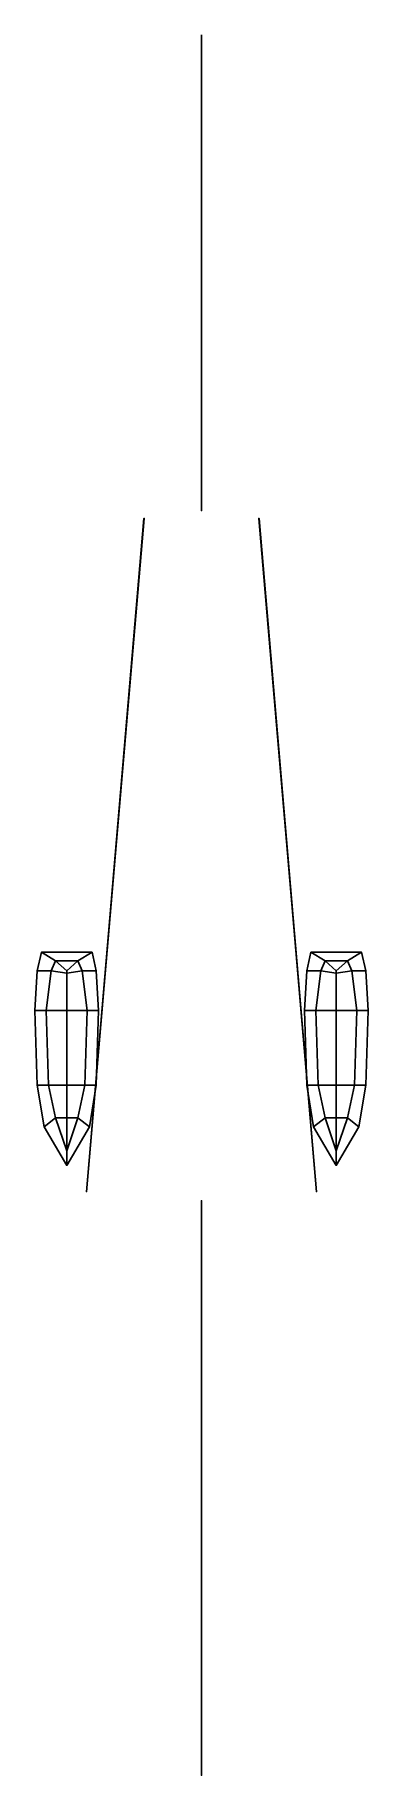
# Model space of a CAD drawing. Extents: x -5.1 to 5.1, y -26.4 to 26.5.
import ezdxf

# ---------------------------------------------------------------- set-up
doc = ezdxf.new("R2010")
doc.units = 0
doc.layers.add('BOATS', color=1, linetype='CONTINUOUS')
doc.layers.add('CABLES', color=6, linetype='CONTINUOUS')

msp = doc.modelspace()

# ---------------------------------------------------------------- linework, layer by layer
at = {"layer": 'BOATS'}
for points in [[(-5, -1.99, 2.27), (-4.87, -1.42, 2.27), (-4.44, -1.68, 1.64), (-4.57, -1.99, 1.64)], [(-4.57, -1.99, 1.64), (-4.44, -1.68, 1.64), (-4.87, -1.42, 2.27), (-5, -1.99, 2.27)], [(-3.33, -1.42, 2.27), (-4.87, -1.42, 2.27), (-4.44, -1.68, 1.64), (-3.76, -1.68, 1.64)], [(-3.76, -1.68, 1.64), (-4.44, -1.68, 1.64), (-4.87, -1.42, 2.27), (-3.33, -1.42, 2.27)], [(-3.63, -1.99, 1.64), (-3.76, -1.68, 1.64), (-3.33, -1.42, 2.27), (-3.2, -1.99, 2.27)], [(-3.2, -1.99, 2.27), (-3.33, -1.42, 2.27), (-3.76, -1.68, 1.64), (-3.63, -1.99, 1.64)], [(3.63, -1.99, 1.64), (3.76, -1.68, 1.64), (3.33, -1.42, 2.27), (3.2, -1.99, 2.27)], [(3.2, -1.99, 2.27), (3.33, -1.42, 2.27), (3.76, -1.68, 1.64), (3.63, -1.99, 1.64)], [(4.44, -1.68, 1.64), (3.76, -1.68, 1.64), (3.33, -1.42, 2.27), (4.87, -1.42, 2.27)], [(4.87, -1.42, 2.27), (3.33, -1.42, 2.27), (3.76, -1.68, 1.64), (4.44, -1.68, 1.64)], [(5, -1.99, 2.27), (4.87, -1.42, 2.27), (4.44, -1.68, 1.64), (4.57, -1.99, 1.64)], [(4.57, -1.99, 1.64), (4.44, -1.68, 1.64), (4.87, -1.42, 2.27), (5, -1.99, 2.27)], [(-5.07, -3.19, 2.27), (-5, -1.99, 2.27), (-4.57, -1.99, 1.64), (-4.72, -3.19, 1.64)], [(-4.72, -3.19, 1.64), (-4.57, -1.99, 1.64), (-5, -1.99, 2.27), (-5.07, -3.19, 2.27)], [(-4.1, -3.19, 1.25), (-4.1, -2.06, 1.25), (-4.57, -1.99, 1.64), (-4.72, -3.19, 1.64)], [(-4.72, -3.19, 1.64), (-4.57, -1.99, 1.64), (-4.1, -2.06, 1.25), (-4.1, -3.19, 1.25)], [(-4.1, -2.06, 1.25), (-4.1, -1.99, 1.25), (-4.44, -1.68, 1.64), (-4.57, -1.99, 1.64)], [(-4.57, -1.99, 1.64), (-4.44, -1.68, 1.64), (-4.1, -1.99, 1.25), (-4.1, -2.06, 1.25)], [(-4.1, -1.99, 1.25), (-4.1, -1.99, 1.25), (-4.44, -1.68, 1.64), (-3.76, -1.68, 1.64)], [(-3.76, -1.68, 1.64), (-4.44, -1.68, 1.64), (-4.1, -1.99, 1.25)], [(-3.63, -1.99, 1.64), (-3.76, -1.68, 1.64), (-4.1, -1.99, 1.25), (-4.1, -2.06, 1.25)], [(-4.1, -2.06, 1.25), (-4.1, -1.99, 1.25), (-3.76, -1.68, 1.64), (-3.63, -1.99, 1.64)], [(-3.48, -3.19, 1.64), (-3.63, -1.99, 1.64), (-4.1, -2.06, 1.25), (-4.1, -3.19, 1.25)], [(-4.1, -3.19, 1.25), (-4.1, -2.06, 1.25), (-3.63, -1.99, 1.64), (-3.48, -3.19, 1.64)], [(-3.48, -3.19, 1.64), (-3.63, -1.99, 1.64), (-3.2, -1.99, 2.27), (-3.13, -3.19, 2.27)], [(-3.13, -3.19, 2.27), (-3.2, -1.99, 2.27), (-3.63, -1.99, 1.64), (-3.48, -3.19, 1.64)], [(3.48, -3.19, 1.64), (3.63, -1.99, 1.64), (3.2, -1.99, 2.27), (3.13, -3.19, 2.27)], [(3.13, -3.19, 2.27), (3.2, -1.99, 2.27), (3.63, -1.99, 1.64), (3.48, -3.19, 1.64)], [(3.48, -3.19, 1.64), (3.63, -1.99, 1.64), (4.1, -2.06, 1.25), (4.1, -3.19, 1.25)], [(4.1, -3.19, 1.25), (4.1, -2.06, 1.25), (3.63, -1.99, 1.64), (3.48, -3.19, 1.64)], [(3.63, -1.99, 1.64), (3.76, -1.68, 1.64), (4.1, -1.99, 1.25), (4.1, -2.06, 1.25)], [(4.1, -2.06, 1.25), (4.1, -1.99, 1.25), (3.76, -1.68, 1.64), (3.63, -1.99, 1.64)], [(4.44, -1.68, 1.64), (3.76, -1.68, 1.64), (4.1, -1.99, 1.25)], [(4.1, -1.99, 1.25), (4.1, -1.99, 1.25), (3.76, -1.68, 1.64), (4.44, -1.68, 1.64)], [(4.1, -2.06, 1.25), (4.1, -1.99, 1.25), (4.44, -1.68, 1.64), (4.57, -1.99, 1.64)], [(4.57, -1.99, 1.64), (4.44, -1.68, 1.64), (4.1, -1.99, 1.25), (4.1, -2.06, 1.25)], [(4.1, -3.19, 1.25), (4.1, -2.06, 1.25), (4.57, -1.99, 1.64), (4.72, -3.19, 1.64)], [(4.72, -3.19, 1.64), (4.57, -1.99, 1.64), (4.1, -2.06, 1.25), (4.1, -3.19, 1.25)], [(5.07, -3.19, 2.27), (5, -1.99, 2.27), (4.57, -1.99, 1.64), (4.72, -3.19, 1.64)], [(4.72, -3.19, 1.64), (4.57, -1.99, 1.64), (5, -1.99, 2.27), (5.07, -3.19, 2.27)], [(-5, -5.46, 2.37), (-5.07, -3.19, 2.27), (-4.72, -3.19, 1.64), (-4.65, -5.46, 1.64)], [(-4.65, -5.46, 1.64), (-4.72, -3.19, 1.64), (-5.07, -3.19, 2.27), (-5, -5.46, 2.37)], [(-4.1, -5.46, 1.25), (-4.1, -3.19, 1.25), (-4.72, -3.19, 1.64), (-4.65, -5.46, 1.64)], [(-4.65, -5.46, 1.64), (-4.72, -3.19, 1.64), (-4.1, -3.19, 1.25), (-4.1, -5.46, 1.25)], [(-3.55, -5.46, 1.64), (-3.48, -3.19, 1.64), (-4.1, -3.19, 1.25), (-4.1, -5.46, 1.25)], [(-4.1, -5.46, 1.25), (-4.1, -3.19, 1.25), (-3.48, -3.19, 1.64), (-3.55, -5.46, 1.64)], [(-3.55, -5.46, 1.64), (-3.48, -3.19, 1.64), (-3.13, -3.19, 2.27), (-3.2, -5.46, 2.37)], [(-3.2, -5.46, 2.37), (-3.13, -3.19, 2.27), (-3.48, -3.19, 1.64), (-3.55, -5.46, 1.64)], [(3.55, -5.46, 1.64), (3.48, -3.19, 1.64), (3.13, -3.19, 2.27), (3.2, -5.46, 2.37)], [(3.2, -5.46, 2.37), (3.13, -3.19, 2.27), (3.48, -3.19, 1.64), (3.55, -5.46, 1.64)], [(3.55, -5.46, 1.64), (3.48, -3.19, 1.64), (4.1, -3.19, 1.25), (4.1, -5.46, 1.25)], [(4.1, -5.46, 1.25), (4.1, -3.19, 1.25), (3.48, -3.19, 1.64), (3.55, -5.46, 1.64)], [(4.1, -5.46, 1.25), (4.1, -3.19, 1.25), (4.72, -3.19, 1.64), (4.65, -5.46, 1.64)], [(4.65, -5.46, 1.64), (4.72, -3.19, 1.64), (4.1, -3.19, 1.25), (4.1, -5.46, 1.25)], [(5, -5.46, 2.37), (5.07, -3.19, 2.27), (4.72, -3.19, 1.64), (4.65, -5.46, 1.64)], [(4.65, -5.46, 1.64), (4.72, -3.19, 1.64), (5.07, -3.19, 2.27), (5, -5.46, 2.37)], [(-4.79, -6.73, 2.43), (-5, -5.46, 2.37), (-4.65, -5.46, 1.64), (-4.44, -6.46, 1.64)], [(-4.44, -6.46, 1.64), (-4.65, -5.46, 1.64), (-5, -5.46, 2.37), (-4.79, -6.73, 2.43)], [(-4.44, -6.46, 1.64), (-4.65, -5.46, 1.64), (-4.1, -5.46, 1.25), (-4.1, -6.46, 1.25)], [(-4.1, -6.46, 1.25), (-4.1, -5.46, 1.25), (-4.65, -5.46, 1.64), (-4.44, -6.46, 1.64)], [(-4.1, -6.46, 1.25), (-4.1, -5.46, 1.25), (-3.55, -5.46, 1.64), (-3.76, -6.46, 1.64)], [(-3.76, -6.46, 1.64), (-3.55, -5.46, 1.64), (-4.1, -5.46, 1.25), (-4.1, -6.46, 1.25)], [(-3.76, -6.46, 1.64), (-3.55, -5.46, 1.64), (-3.2, -5.46, 2.37), (-3.41, -6.73, 2.43)], [(-3.41, -6.73, 2.43), (-3.2, -5.46, 2.37), (-3.55, -5.46, 1.64), (-3.76, -6.46, 1.64)], [(3.76, -6.46, 1.64), (3.55, -5.46, 1.64), (3.2, -5.46, 2.37), (3.41, -6.73, 2.43)], [(3.41, -6.73, 2.43), (3.2, -5.46, 2.37), (3.55, -5.46, 1.64), (3.76, -6.46, 1.64)], [(4.1, -6.46, 1.25), (4.1, -5.46, 1.25), (3.55, -5.46, 1.64), (3.76, -6.46, 1.64)], [(3.76, -6.46, 1.64), (3.55, -5.46, 1.64), (4.1, -5.46, 1.25), (4.1, -6.46, 1.25)], [(4.44, -6.46, 1.64), (4.65, -5.46, 1.64), (4.1, -5.46, 1.25), (4.1, -6.46, 1.25)], [(4.1, -6.46, 1.25), (4.1, -5.46, 1.25), (4.65, -5.46, 1.64), (4.44, -6.46, 1.64)], [(4.79, -6.73, 2.43), (5, -5.46, 2.37), (4.65, -5.46, 1.64), (4.44, -6.46, 1.64)], [(4.44, -6.46, 1.64), (4.65, -5.46, 1.64), (5, -5.46, 2.37), (4.79, -6.73, 2.43)], [(-4.1, -7.9, 2.51), (-4.79, -6.73, 2.43), (-4.44, -6.46, 1.64), (-4.1, -7.46, 1.64)], [(-4.1, -7.46, 1.64), (-4.44, -6.46, 1.64), (-4.79, -6.73, 2.43), (-4.1, -7.9, 2.51)], [(-4.1, -7.46, 1.64), (-4.44, -6.46, 1.64), (-4.1, -6.46, 1.25), (-4.1, -7.08, 1.25)], [(-4.1, -7.08, 1.25), (-4.1, -6.46, 1.25), (-4.44, -6.46, 1.64), (-4.1, -7.46, 1.64)], [(-4.1, -7.46, 1.64), (-3.76, -6.46, 1.64), (-3.41, -6.73, 2.43), (-4.1, -7.9, 2.51)], [(-4.1, -7.9, 2.51), (-3.41, -6.73, 2.43), (-3.76, -6.46, 1.64), (-4.1, -7.46, 1.64)], [(-4.1, -7.08, 1.25), (-4.1, -6.46, 1.25), (-3.76, -6.46, 1.64), (-4.1, -7.46, 1.64)], [(-4.1, -7.46, 1.64), (-3.76, -6.46, 1.64), (-4.1, -6.46, 1.25), (-4.1, -7.08, 1.25)], [(4.1, -7.46, 1.64), (3.76, -6.46, 1.64), (3.41, -6.73, 2.43), (4.1, -7.9, 2.51)], [(4.1, -7.9, 2.51), (3.41, -6.73, 2.43), (3.76, -6.46, 1.64), (4.1, -7.46, 1.64)], [(4.1, -7.08, 1.25), (4.1, -6.46, 1.25), (3.76, -6.46, 1.64), (4.1, -7.46, 1.64)], [(4.1, -7.46, 1.64), (3.76, -6.46, 1.64), (4.1, -6.46, 1.25), (4.1, -7.08, 1.25)], [(4.1, -7.9, 2.51), (4.79, -6.73, 2.43), (4.44, -6.46, 1.64), (4.1, -7.46, 1.64)], [(4.1, -7.46, 1.64), (4.44, -6.46, 1.64), (4.79, -6.73, 2.43), (4.1, -7.9, 2.51)], [(4.1, -7.46, 1.64), (4.44, -6.46, 1.64), (4.1, -6.46, 1.25), (4.1, -7.08, 1.25)], [(4.1, -7.08, 1.25), (4.1, -6.46, 1.25), (4.44, -6.46, 1.64), (4.1, -7.46, 1.64)]]:
    msp.add_3dface(points, dxfattribs=at)
at = {"layer": 'CABLES'}
for points in [[(-0.005, 26.47, 4.05), (-0.005, 12, 15.94), (-0.005, 12, 15.96), (-0.005, 26.47, 4.08)], [(0.005, 26.47, 4.08), (0.005, 12, 15.96), (0.005, 12, 15.94), (0.005, 26.47, 4.05)], [(-3.5, -8.705, 14.88), (-1.75, 11.77, 15.925), (-1.75, 11.77, 15.905), (-3.5, -8.705, 14.86)], [(-3.495, -8.705, 14.86), (-1.74, 11.77, 15.905), (-1.74, 11.77, 15.925), (-3.495, -8.705, 14.88)], [(3.495, -8.705, 14.86), (1.74, 11.77, 15.905), (1.74, 11.77, 15.925), (3.495, -8.705, 14.88)], [(3.5, -8.705, 14.88), (1.75, 11.77, 15.925), (1.75, 11.77, 15.905), (3.5, -8.705, 14.86)], [(-0.005, -26.44, 4.865), (-0.005, -8.97, 14.89), (-0.005, -8.97, 14.91), (-0.005, -26.44, 4.885)], [(0.005, -26.44, 4.885), (0.005, -8.97, 14.91), (0.005, -8.97, 14.89), (0.005, -26.44, 4.865)]]:
    msp.add_3dface(points, dxfattribs=at)

doc.saveas('drawing.dxf')
